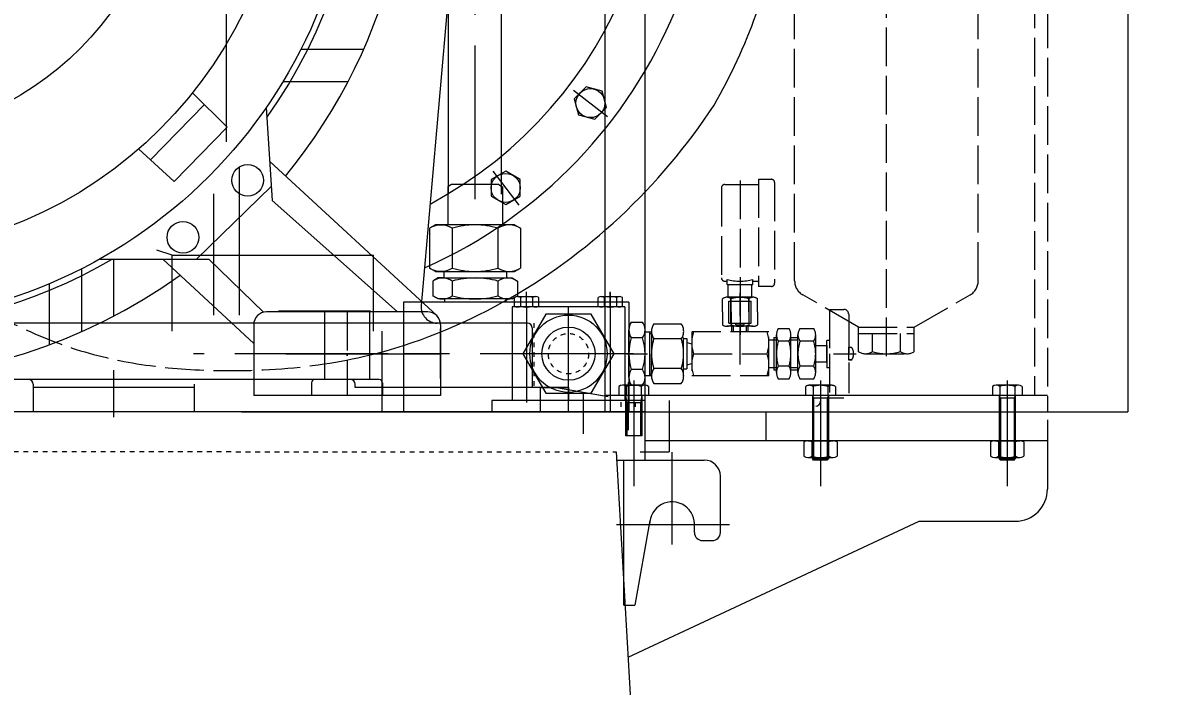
# Model space of a CAD drawing. Header units: inches. Extents: x 0 to 22015, y 0 to 16774.
# Drawn here: x 4876 to 5580, y 3757 to 4169 of the extents above; entities that cross this region are included whole.
import ezdxf

# ---------------------------------------------------------------- set-up
doc = ezdxf.new("R2010")
doc.units = ezdxf.units.IN
doc.header["$MEASUREMENT"] = 0
for name, pattern in [('ACAD_ISO02W100', [15, 12, -3]), ('ACAD_ISO04W100', [30, 24, -3, 0, -3]), ('CENTER', [50.8, 31.75, -6.35, 6.35, -6.35]), ('EB_DASH', [6, 3, -3])]:
    doc.linetypes.add(name, pattern=pattern)
doc.layers.get('Defpoints').update_dxf_attribs({"lineweight": 5})
for name, color, linetype, lineweight in [('CAXA0', 7, 'Continuous', 5), ('CAXA1', 5, 'CENTER', 5), ('CAXA2', 6, 'EB_DASH', 5), ('图层1', 1, 'ACAD_ISO04W100', 5)]:
    doc.layers.add(name, color=color, linetype=linetype, lineweight=lineweight)
doc.styles.add('Roman', font='arial.ttf')
doc.styles.get("Standard").update_dxf_attribs({"font": 'arial.ttf'})
doc.dimstyles.new('ISO-25', dxfattribs={"dimscale": 30, "dimtxt": 1.5, "dimasz": 1.5, "dimexe": 2, "dimexo": 2, "dimtad": 1, "dimtih": 1, "dimtoh": 1, "dimdec": 1, "dimlfac": 0.03937, "dimdsep": 46, "dimtxsty": 'Standard', "dimcen": 2.5, "dimclrd": 7, "dimclre": 7, "dimclrt": 7, "dimadec": 0, "dimazin": 0, "dimtfac": 1, "dimtdec": 1, "dimtmove": 0, "dimatfit": 3, "dimfxl": 1, "dimlwd": 5, "dimlwe": 5, "dimarcsym": 0})

# ---------------------------------------------------------------- blocks, each defined once
blk = doc.blocks.new('*D51')
at = {"color": 7, "linetype": 'Continuous', "lineweight": 5, "transparency": 16777216}
for p, q in [((5604.4, 6123.21), (6004.29, 6123.21)), ((5944.29, 6078.21), (5944.29, 4890.7)), ((5944.29, 3497.21), (5944.29, 4684.71)), ((5688.97, 3452.21), (6004.29, 3452.21))]:
    blk.add_line(p, q, dxfattribs=at)
at = {"color": 7, "transparency": 16777216}
for points in [[(5936.79, 6078.21), (5951.79, 6078.21), (5944.29, 6123.21)], [(5936.79, 3497.21), (5951.79, 3497.21), (5944.29, 3452.21)]]:
    blk.add_solid(points, dxfattribs=at)
at = {"layer": 'Defpoints', "color": 0, "transparency": 16777216}
for p in [(5544.4, 6123.21), (5944.29, 6123.21), (5628.97, 3452.21)]:
    blk.add_point(p, dxfattribs=at)
at = {"color": 7, "lineweight": 5, "transparency": 16777216, "insert": (5944.29, 4787.71), "char_height": 165, "attachment_point": 5, "style": 'Roman'}
blk.add_mtext('105.2', dxfattribs=at)

msp = doc.modelspace()

# ---------------------------------------------------------------- linework, layer by layer
at = {"color": 7, "linetype": 'ACAD_ISO02W100', "lineweight": 5, "ltscale": 2}
for p, q in [((5512.29, 4626.96), (5512.29, 3927.22)), ((5504.29, 4519.22), (5504.29, 3937.22)), ((5412.29, 3961.76), (5412.29, 4292.33)), ((5355.29, 4008.39), (5355.29, 4176.21)), ((5469.29, 4008.39), (5469.29, 4176.21)), ((5321.35, 4070.74), (5321.35, 3975.01)), ((5332.85, 4071.48), (5332.85, 4004.98)), ((5309.85, 4066.23), (5309.85, 4010.23)), ((5342.85, 4069.48), (5342.85, 4006.98)), ((5311.85, 4008.23), (5313.35, 4008.23)), ((5313.35, 4006.23), (5313.35, 4009.31)), ((5329.35, 4006.23), (5329.35, 4009.31)), ((5329.35, 4008.23), (5332.85, 4008.23)), ((5313.35, 4006.23), (5329.35, 4006.23)), ((5314.1, 4005.78), (5314.1, 4006.23)), ((5314.1, 3998.23), (5314.1, 4005.78)), ((5321.35, 3956.48), (5321.35, 4000.92)), ((5321.35, 3999.73), (5321.35, 3972.73)), ((5328.6, 4005.78), (5328.6, 4006.23)), ((5328.6, 3998.23), (5328.6, 4005.78)), ((5340.85, 4004.98), (5332.85, 4004.98)), ((5394.97, 3979.71), (5360.29, 3999.73)), ((5429.61, 3979.71), (5464.29, 3999.73)), ((5310.38, 3989.23), (5310.38, 3997.23)), ((5329.58, 3998.23), (5313.13, 3998.23)), ((5314.1, 3998.23), (5328.6, 3998.23)), ((5314.35, 3995.73), (5328.35, 3995.73)), ((5314.35, 3982.23), (5314.35, 3995.73)), ((5315.6, 3995.73), (5315.6, 3998.23)), ((5315.6, 3982.23), (5315.6, 3995.73)), ((5315.87, 3989.23), (5315.87, 3997.23)), ((5326.84, 3989.23), (5326.84, 3997.23)), ((5327.1, 3995.73), (5327.1, 3998.23)), ((5327.1, 3982.23), (5327.1, 3995.73)), ((5328.35, 3982.23), (5328.35, 3995.73)), ((5332.32, 3989.23), (5332.32, 3997.23)), ((5310.38, 3989.23), (5310.38, 3981.23)), ((5315.87, 3989.23), (5315.87, 3981.23)), ((5326.84, 3989.23), (5326.84, 3981.23)), ((5332.32, 3989.23), (5332.32, 3981.23)), ((5376.85, 3990.73), (5376.85, 3963.23)), ((5376.85, 3990.73), (5385.85, 3990.73)), ((5388.85, 3987.73), (5388.85, 3938.73)), ((5267.81, 3981.7), (5284.9, 3981.7)), ((5329.58, 3980.23), (5313.13, 3980.23)), ((5314.35, 3982.23), (5328.35, 3982.23)), ((5316.35, 3976.73), (5316.35, 3980.23)), ((5317.35, 3976.73), (5317.35, 3980.23)), ((5318.85, 3981.23), (5318.85, 3982.23)), ((5318.85, 3981.23), (5323.85, 3981.23)), ((5323.85, 3981.23), (5323.85, 3982.23)), ((5325.35, 3976.73), (5325.35, 3980.23)), ((5326.35, 3976.73), (5326.35, 3980.23)), ((5345.12, 3978.82), (5351.82, 3978.82)), ((5358.5, 3978.82), (5367.2, 3978.82)), ((5394.97, 3964.48), (5394.97, 3979.71)), ((5394.97, 3979.71), (5429.61, 3979.71)), ((5429.61, 3964.48), (5429.61, 3979.71)), ((5266.35, 3977.08), (5266.35, 3963.23)), ((5284.9, 3972.47), (5267.81, 3972.47)), ((5286.35, 3949.37), (5286.35, 3977.08)), ((5286.35, 3972.73), (5288.35, 3972.73)), ((5288.35, 3972.73), (5288.35, 3953.73)), ((5339.35, 3976.73), (5291.35, 3976.73)), ((5291.35, 3976.53), (5291.35, 3949.73)), ((5339.35, 3949.73), (5339.35, 3976.73)), ((5339.35, 3971.83), (5342.35, 3971.83)), ((5342.35, 3973.23), (5343.97, 3973.23)), ((5342.35, 3973.23), (5342.35, 3953.23)), ((5342.35, 3971.83), (5343.97, 3971.83)), ((5343.97, 3951.54), (5343.97, 3974.92)), ((5352.97, 3951.54), (5352.97, 3974.92)), ((5352.97, 3973.23), (5357.35, 3973.23)), ((5352.97, 3971.83), (5357.35, 3971.83)), ((5357.35, 3951.54), (5357.35, 3974.92)), ((5368.35, 3951.54), (5368.35, 3974.92)), ((5375.35, 3958.23), (5375.35, 3971.46)), ((5376.85, 3971.46), (5375.35, 3971.46)), ((5394.97, 3975.71), (5429.61, 3975.71)), ((5403.63, 3964.48), (5403.63, 3975.71)), ((5420.95, 3964.48), (5420.95, 3975.71)), ((5288.35, 3970.23), (5291.35, 3969.38)), ((5351.82, 3971.02), (5345.12, 3971.02)), ((5367.2, 3971.02), (5358.5, 3971.02)), ((5368.35, 3968.23), (5375.35, 3968.23)), ((5375.35, 3968.23), (5375.35, 3954.46)), ((5388.85, 3959.23), (5388.85, 3967.23)), ((5388.85, 3967.23), (5390.55, 3967.23)), ((5266.35, 3949.37), (5266.35, 3963.23)), ((5292.53, 3963.23), (5338.2, 3963.23)), ((5368.35, 3958.23), (5375.35, 3958.23)), ((5376.85, 3963.23), (5376.85, 3935.73)), ((5379.35, 3963.23), (5393.45, 3963.23)), ((5390.57, 3959.23), (5388.85, 3959.23)), ((5390.88, 3959.51), (5389.17, 3959.51)), ((5391.56, 3963.63), (5391.56, 3962.83)), ((5391.95, 3963.63), (5391.56, 3963.63)), ((5391.95, 3962.83), (5391.56, 3962.83)), ((5399.3, 3963.21), (5425.28, 3963.21)), ((5284.9, 3953.99), (5267.81, 3953.99)), ((5286.35, 3953.73), (5288.35, 3953.73)), ((5288.35, 3956.23), (5291.36, 3957.08)), ((5339.35, 3954.63), (5342.35, 3954.63)), ((5342.35, 3954.63), (5343.97, 3954.63)), ((5342.35, 3953.23), (5343.97, 3953.23)), ((5351.82, 3955.43), (5345.12, 3955.43)), ((5352.97, 3954.63), (5357.35, 3954.63)), ((5352.97, 3953.23), (5357.35, 3953.23)), ((5367.2, 3955.43), (5358.5, 3955.43)), ((5376.85, 3954.46), (5375.35, 3954.46)), ((5267.81, 3944.75), (5284.9, 3944.75)), ((5291.35, 3949.73), (5339.35, 3949.73)), ((5345.12, 3947.64), (5351.82, 3947.64)), ((5358.5, 3947.64), (5367.2, 3947.64)), ((5371.33, 3946.62), (5371.33, 3894.22))]:
    msp.add_line(p, q, dxfattribs=at)
at = {"color": 7, "lineweight": 5}
for p, q in [((5217.94, 4126.76), (5239.12, 4110.51)), ((5225.72, 4128.76), (5218.37, 4121.42)), ((5235.76, 4126.07), (5225.72, 4128.76)), ((5218.37, 4121.42), (5221.06, 4111.38)), ((5238.45, 4116.04), (5235.76, 4126.07)), ((5231.1, 4108.69), (5238.45, 4116.04)), ((5221.06, 4111.38), (5231.1, 4108.69)), ((5175.8, 4076.51), (5166.8, 4071.31)), ((5166.8, 4071.31), (5166.8, 4060.92)), ((5167.77, 4076.59), (5184.02, 4055.41)), ((5184.8, 4071.31), (5175.8, 4076.51)), ((5184.8, 4060.92), (5184.8, 4071.31)), ((5171.46, 4068.23), (5173.8, 4066.88)), ((5166.8, 4060.92), (5175.8, 4055.73)), ((5175.8, 4055.73), (5184.8, 4060.92))]:
    msp.add_line(p, q, dxfattribs=at)
at = {"color": 7, "linetype": 'ACAD_ISO02W100', "lineweight": 5, "ltscale": 5}
for p, q in [((5332.85, 4071.48), (5340.85, 4071.48)), ((5311.85, 4068.23), (5332.85, 4068.23)), ((5265.35, 3949.73), (5265.35, 3976.73)), ((5265.35, 3975.73), (5266.35, 3975.73)), ((5265.35, 3950.73), (5266.35, 3950.73)), ((5378.26, 3943.62), (5364.41, 3943.62)), ((5362.1, 3942.89), (5362.1, 3937.22)), ((5380.57, 3937.22), (5362.1, 3937.22)), ((5376.33, 3937.22), (5366.33, 3937.22)), ((5366.33, 3937.22), (5367.08, 3935.72)), ((5366.72, 3942.89), (5366.72, 3937.22)), ((5376.33, 3937.22), (5375.58, 3935.72)), ((5375.95, 3942.89), (5375.95, 3937.22)), ((5380.57, 3942.89), (5380.57, 3937.22)), ((5376.33, 3935.72), (5366.33, 3935.72)), ((5376.85, 3935.73), (5385.85, 3935.73))]:
    msp.add_line(p, q, dxfattribs=at)
at = {"color": 7, "lineweight": 5}
for centre in [(5228.41, 4118.73), (5175.8, 4066.12)]:
    msp.add_circle(centre, 9, dxfattribs=at)
at = {"color": 7, "linetype": 'ACAD_ISO02W100', "lineweight": 5, "ltscale": 5}
for centre, radius, start, end in [((5340.85, 4069.48), 2, 0, 90), ((5311.85, 4066.23), 2, 90, 180), ((5364.41, 3939.6), 4.02, 54.96996, 125.03004), ((5371.33, 3928.62), 15, 72.06607, 107.93393), ((5378.26, 3939.6), 4.02, 54.96996, 125.03004)]:
    msp.add_arc(centre, radius, start, end, dxfattribs=at)
at = {"color": 7, "linetype": 'ACAD_ISO02W100', "lineweight": 5, "ltscale": 2}
for centre, radius, start, end in [((5311.85, 4010.23), 2, 180, 270), ((5321.35, 4038.23), 30, 254.53399, 285.46601), ((5340.85, 4006.98), 2, 270, 0), ((5365.29, 4008.39), 10, 180, 240), ((5459.29, 4008.39), 10, 300, 360), ((5313.13, 3993.97), 4.26, 49.93201, 130.06799), ((5321.35, 3982.69), 15.54, 69.33452, 110.66548), ((5329.58, 3993.97), 4.26, 49.93201, 130.06799), ((5385.85, 3987.73), 3, 0, 90), ((5274.4, 3977.08), 8.05, 144.96996, 215.03004), ((5278.31, 3977.08), 8.05, 324.96996, 35.03004), ((5313.13, 3984.49), 4.26, 229.93201, 310.06799), ((5321.35, 3995.77), 15.54, 249.33452, 290.66548), ((5329.58, 3984.49), 4.26, 229.93201, 310.06799), ((5351.15, 3974.92), 7.18, 147.13277, 212.86723), ((5345.79, 3974.92), 7.18, 327.13277, 32.86723), ((5364.53, 3974.92), 7.18, 147.13277, 212.86723), ((5361.17, 3974.92), 7.18, 327.13277, 32.86723), ((5296.35, 3963.23), 30, 162.06607, 180), ((5256.35, 3963.23), 30, 0, 17.93393), ((5311.75, 3969.98), 20.39, 160.67144, 199.32856), ((5318.96, 3969.98), 20.39, 340.67144, 19.32856), ((5370.97, 3963.23), 27, 163.22135, 196.77865), ((5325.97, 3963.23), 27, 343.22135, 16.77865), ((5384.35, 3963.23), 27, 163.22135, 196.77865), ((5341.35, 3963.23), 27, 343.22135, 16.77865), ((5385.57, 3963.23), 6.39, 3.58332, 38.7523), ((5399.3, 3971.19), 7.98, 237.13277, 302.86723), ((5412.29, 3993.21), 30, 253.22135, 286.77865), ((5425.28, 3971.19), 7.98, 237.13277, 302.86723), ((5296.35, 3963.23), 30, 180, 197.93393), ((5256.35, 3963.23), 30, 342.06607, 0), ((5311.75, 3956.48), 20.39, 160.6457, 199.32856), ((5318.96, 3956.48), 20.39, 340.67144, 19.32856), ((5385.57, 3963.23), 6.4, 321.2477, 356.41668), ((5274.4, 3949.37), 8.05, 144.96996, 215.03004), ((5278.31, 3949.37), 8.05, 324.96996, 35.03004), ((5351.15, 3951.54), 7.18, 147.13277, 212.86723), ((5345.79, 3951.54), 7.18, 327.13277, 32.86723), ((5364.53, 3951.54), 7.18, 147.13277, 212.86723), ((5361.17, 3951.54), 7.18, 327.13277, 32.86723)]:
    msp.add_arc(centre, radius, start, end, dxfattribs=at)
msp.add_open_spline([(4696.29, 4168.67), (4701.78, 4154.34), (4720.58, 4114.03), (4763.96, 4053.82), (4833.15, 3999.29), (4913.02, 3959.05), (4993.02, 3950.78), (5043.09, 3953.83), (5063.15, 3956.86)], degree=3, knots=[922.637074, 922.637074, 922.637074, 922.637074, 968.691731, 1055.705871, 1143.309144, 1231.838631, 1320.822914, 1381.864996, 1381.864996, 1381.864996, 1381.864996], dxfattribs=at)
at = {"layer": 'CAXA0', "color": 7, "linetype": 'Continuous', "lineweight": 5}
for p, q in [((5262.29, 5103.08), (5262.29, 3927.22)), ((5562.29, 5103.08), (5562.29, 3927.22)), ((5140.3, 4062.16), (5140.3, 4663.5)), ((5173.3, 4062.16), (5173.3, 4663.5)), ((5237.29, 4317.06), (5237.29, 3934.22)), ((5146.9, 4262.66), (5123.32, 3993.09)), ((5010.3, 4079.05), (5010.3, 3987.22)), ((5142.13, 4068.23), (5139.8, 4066.88)), ((5139.8, 4066.88), (5139.8, 4043.23)), ((5171.46, 4068.23), (5142.13, 4068.23)), ((5173.8, 4066.88), (5173.8, 4043.23)), ((4994.3, 4062.44), (4994.3, 3987.22)), ((5132.29, 4043.23), (5128.5, 4041.04)), ((5181.31, 4043.23), (5132.29, 4043.23)), ((5132.29, 4043.23), (5139.8, 4043.23)), ((5181.31, 4043.23), (5185.1, 4041.04)), ((5128.5, 4041.04), (5128.5, 4016.41)), ((5142.65, 4041.04), (5142.65, 4016.41)), ((5170.96, 4041.04), (5170.96, 4016.41)), ((5185.1, 4041.04), (5185.1, 4016.41)), ((4968.68, 4024.4), (4959.08, 4027.52)), ((4968.68, 3977.21), (4968.68, 4024.4)), ((4968.68, 4024.4), (5093.68, 4024.4)), ((5093.68, 3977.21), (5093.68, 4024.4)), ((5132.29, 4014.23), (5128.5, 4016.41)), ((5132.29, 4014.23), (5181.31, 4014.23)), ((5137.3, 4014.23), (5132.29, 4014.23)), ((5137.3, 4014.23), (5137.3, 4010.23)), ((5176.3, 4014.23), (5176.3, 4010.23)), ((5181.31, 4014.23), (5185.1, 4016.41)), ((5133.8, 4010.23), (5130.5, 4008.32)), ((5130.5, 4008.32), (5130.5, 3999.13)), ((5133.8, 4010.23), (5179.8, 4010.23)), ((5137.3, 4010.23), (5133.8, 4010.23)), ((5142.65, 4008.32), (5142.65, 3999.13)), ((5170.96, 4008.32), (5170.96, 3999.13)), ((5179.8, 4010.23), (5183.1, 4008.32)), ((5183.1, 4008.32), (5183.1, 3999.13)), ((5112.3, 3995.23), (5112.3, 3927.22)), ((5252.3, 3995.23), (5112.3, 3995.23)), ((5133.8, 3997.23), (5130.5, 3999.13)), ((5179.8, 3997.23), (5133.8, 3997.23)), ((5137.8, 3997.3), (5137.8, 3995.23)), ((5175.8, 3997.3), (5175.8, 3995.23)), ((5179.8, 3997.23), (5183.1, 3999.13)), ((5181.3, 3992.82), (5181.3, 3998.02)), ((5194.43, 3998.62), (5183.17, 3998.62)), ((5185.05, 3998.02), (5185.05, 3992.82)), ((5192.56, 3998.02), (5192.56, 3992.82)), ((5196.31, 3992.82), (5196.31, 3998.02)), ((5233.3, 3992.82), (5233.3, 3998.02)), ((5246.43, 3998.62), (5235.17, 3998.62)), ((5237.05, 3998.02), (5237.05, 3992.82)), ((5244.56, 3998.02), (5244.56, 3992.82)), ((5248.31, 3992.82), (5248.31, 3998.02)), ((5252.35, 3995.23), (5252.35, 3927.22)), ((5091.93, 3989.53), (5034.65, 3989.53)), ((5179.8, 3992.22), (5179.8, 3934.22)), ((5249.8, 3992.22), (5179.8, 3992.22)), ((5194.43, 3992.22), (5183.17, 3992.22)), ((5200.65, 3987.74), (5186.5, 3963.23)), ((5228.95, 3987.74), (5200.65, 3987.74)), ((5243.1, 3963.23), (5228.95, 3987.74)), ((5246.43, 3992.22), (5235.17, 3992.22)), ((5249.8, 3992.22), (5249.8, 3934.22)), ((5189.3, 3982.22), (4447.8, 3982.22)), ((5135.3, 3947.73), (5135.3, 3978.73)), ((5192.3, 3979.22), (5192.3, 3942.22)), ((5253.85, 3982.86), (5260.86, 3982.86)), ((5098.79, 3977.21), (5098.79, 3927.22)), ((5252.35, 3948.51), (5252.35, 3977.95)), ((5260.86, 3973.04), (5253.85, 3973.04)), ((5262.35, 3948.51), (5262.35, 3977.95)), ((5262.35, 3976.73), (5266.35, 3976.73)), ((5186.5, 3963.23), (5200.65, 3938.72)), ((5228.95, 3938.72), (5243.1, 3963.23)), ((5260.86, 3953.41), (5253.85, 3953.41)), ((5079.3, 3947.22), (4547.8, 3947.22)), ((4882.29, 3944.22), (4882.29, 3942.22)), ((4882.3, 3944.22), (4882.3, 3942.22)), ((4982.3, 3944.22), (4982.3, 3927.22)), ((5082.3, 3942.22), (5082.3, 3944.22)), ((5262.26, 3943.62), (5248.41, 3943.62)), ((5253.85, 3943.6), (5260.86, 3943.6)), ((5262.35, 3949.73), (5266.35, 3949.73)), ((5494.27, 3943.62), (5480.41, 3943.62)), ((4958.79, 3942.22), (4882.29, 3942.22)), ((4882.29, 3942.22), (4882.29, 3927.22)), ((4982.29, 3942.22), (4882.29, 3942.22)), ((4982.3, 3942.22), (4882.3, 3942.22)), ((4982.3, 3942.22), (4882.3, 3942.22)), ((4903.3, 3942.22), (4886.3, 3942.22)), ((4903.3, 3942.22), (4886.3, 3942.22)), ((5192.3, 3942.22), (5082.3, 3942.22)), ((5197.3, 3942.22), (5093.79, 3942.22)), ((5192.3, 3942.22), (5102.3, 3942.22)), ((5214.8, 3942.22), (5139.79, 3942.22)), ((5197.3, 3942.22), (5197.3, 3927.22)), ((5197.79, 3942.22), (5214.8, 3942.22)), ((5200.65, 3938.72), (5228.95, 3938.72)), ((5214.8, 3942.22), (5214.8, 3934.22)), ((5237.34, 3937.22), (5237.34, 3934.22)), ((5512.34, 3937.22), (5237.34, 3937.22)), ((5246.1, 3942.89), (5246.1, 3937.22)), ((5264.57, 3937.22), (5246.1, 3937.22)), ((5260.33, 3937.22), (5250.33, 3937.22)), ((5250.33, 3937.22), (5250.33, 3912.22)), ((5250.33, 3937.22), (5251.08, 3932.72)), ((5250.72, 3942.89), (5250.72, 3937.22)), ((5260.33, 3937.22), (5259.58, 3932.72)), ((5259.95, 3942.89), (5259.95, 3937.22)), ((5260.33, 3937.22), (5260.33, 3912.22)), ((5264.57, 3942.89), (5264.57, 3937.22)), ((5366.33, 3937.22), (5366.33, 3897.97)), ((5376.33, 3937.22), (5376.33, 3897.97)), ((5478.1, 3942.89), (5478.1, 3937.22)), ((5496.57, 3937.22), (5478.1, 3937.22)), ((5492.34, 3937.22), (5482.34, 3937.22)), ((5482.34, 3937.22), (5483.09, 3935.72)), ((5482.34, 3937.22), (5482.34, 3897.97)), ((5482.72, 3942.89), (5482.72, 3937.22)), ((5492.34, 3937.22), (5491.59, 3935.72)), ((5491.96, 3942.89), (5491.96, 3937.22)), ((5492.34, 3937.22), (5492.34, 3897.97)), ((5496.57, 3942.89), (5496.57, 3937.22)), ((5167.3, 3934.22), (5167.3, 3927.22)), ((5262.3, 3934.22), (5167.3, 3934.22)), ((5237.34, 3934.22), (5237.34, 3927.22)), ((5260.33, 3932.72), (5250.33, 3932.72)), ((5251.08, 3932.72), (5251.08, 3912.22)), ((5259.58, 3932.72), (5259.58, 3912.22)), ((5277.3, 3934.22), (5277.3, 3927.22)), ((5367.08, 3935.72), (5367.08, 3897.22)), ((5375.58, 3935.72), (5375.58, 3897.22)), ((5492.34, 3935.72), (5482.34, 3935.72)), ((5483.09, 3935.72), (5483.09, 3897.22)), ((5491.59, 3935.72), (5491.59, 3897.22)), ((5262.29, 3927.22), (4372.29, 3927.22)), ((5232.29, 3927.22), (4402.29, 3927.22)), ((5011.79, 3927.22), (5562.29, 3927.22)), ((5262.29, 3927.23), (5262.29, 3902.23)), ((5262.29, 3927.22), (5262.29, 3902.22)), ((5262.34, 3922.23), (5262.34, 3897.23)), ((5262.34, 3922.22), (5262.34, 3897.22)), ((5262.34, 3922.22), (5262.34, 3897.22)), ((5277.29, 3927.22), (5277.29, 3902.22)), ((5337.33, 3927.22), (5337.33, 3909.22)), ((5512.34, 3922.22), (5512.34, 3879.23)), ((5260.33, 3912.22), (5250.33, 3912.22)), ((5512.34, 3909.22), (5262.34, 3909.22)), ((5360.94, 3908.45), (5360.94, 3899.58)), ((5363.54, 3909.22), (5379.13, 3909.22)), ((5366.14, 3899.58), (5366.14, 3908.45)), ((5376.53, 3899.58), (5376.53, 3908.45)), ((5381.73, 3908.45), (5381.73, 3899.58)), ((5476.95, 3908.43), (5476.95, 3899.56)), ((5479.54, 3909.2), (5495.13, 3909.2)), ((5482.14, 3899.56), (5482.14, 3908.43)), ((5492.53, 3899.56), (5492.53, 3908.43)), ((5497.73, 3908.43), (5497.73, 3899.56)), ((5244.36, 3902.22), (5268.08, 3497.22)), ((5259.36, 3902.23), (5277.29, 3902.23)), ((5259.36, 3902.23), (5277.29, 3902.23)), ((5259.36, 3902.22), (5277.29, 3902.22)), ((5244.41, 3897.23), (5262.33, 3897.23)), ((5244.41, 3897.23), (5262.34, 3897.23)), ((5244.41, 3897.23), (5262.34, 3897.23)), ((5244.41, 3897.22), (5262.33, 3897.22)), ((5244.41, 3897.22), (5262.34, 3897.22)), ((5249.15, 3807.22), (5249.15, 3897.22)), ((5249.15, 3897.22), (5299.15, 3897.22)), ((5363.54, 3898.82), (5379.13, 3898.82)), ((5367.08, 3897.22), (5366.33, 3897.97)), ((5376.33, 3897.97), (5366.33, 3897.97)), ((5375.58, 3897.22), (5367.08, 3897.22)), ((5375.58, 3897.22), (5376.33, 3897.97)), ((5479.54, 3898.8), (5495.13, 3898.8)), ((5483.09, 3897.22), (5482.34, 3897.97)), ((5492.34, 3897.97), (5482.34, 3897.97)), ((5491.59, 3897.22), (5483.09, 3897.22)), ((5491.59, 3897.22), (5492.34, 3897.97)), ((5309.15, 3852.22), (5309.15, 3887.22)), ((5251.82, 3774.92), (5432.61, 3859.23)), ((5265.36, 3859.65), (5256.12, 3807.22)), ((5293.07, 3852.22), (5293.07, 3858.73)), ((5432.61, 3859.23), (5492.34, 3859.23)), ((5298.07, 3847.22), (5304.15, 3847.22)), ((5249.15, 3807.22), (5256.12, 3807.22))]:
    msp.add_line(p, q, dxfattribs=at)
for radius in [24, 16.5]:
    msp.add_circle((5214.8, 3963.23), radius, dxfattribs=at)
for centre, radius, start, end in [((5002.3, 4292.22), 302, 294.04651, 107.61038), ((5002.57, 4291.94), 267.5, 298.16375, 100.45607), ((5002.29, 4292.21), 349.7, 330.02811, 350.42114), ((5135.57, 4030.7), 12.53, 55.61575, 124.38425), ((5156.8, 3996.4), 46.83, 90, 107.58795), ((5156.81, 3996.4), 46.83, 72.41205, 90), ((5178.03, 4030.7), 12.53, 55.61575, 124.38425), ((5135.57, 4026.75), 12.53, 235.61575, 304.38425), ((5156.8, 4061.05), 46.83, 252.41205, 270), ((5156.81, 4061.05), 46.83, 270, 287.58795), ((5178.03, 4026.75), 12.53, 235.61575, 304.38425), ((5136.57, 3999.59), 10.64, 55.17482, 124.82518), ((5156.8, 3956.73), 53.5, 90, 105.33717), ((5156.81, 3956.73), 53.5, 74.66283, 90), ((5177.03, 3999.59), 10.64, 55.17482, 124.82518), ((5133.28, 3992.22), 10, 175, 270), ((5136.57, 4007.87), 10.64, 235.17482, 304.82518), ((5156.8, 4050.73), 53.5, 254.66283, 270), ((5156.81, 4050.73), 53.5, 270, 285.33717), ((5177.03, 4007.87), 10.64, 235.17482, 304.82518), ((5183.17, 3995.4), 3.23, 54.42999, 125.57001), ((5183.17, 3995.45), 3.23, 234.42999, 305.57001), ((5188.8, 3986.62), 12, 71.77609, 108.22391), ((5188.8, 4004.22), 12, 251.77609, 288.22391), ((5194.43, 3995.4), 3.23, 54.42999, 125.57001), ((5194.43, 3995.45), 3.23, 234.42999, 305.57001), ((5235.17, 3995.4), 3.23, 54.42999, 125.57001), ((5235.17, 3995.45), 3.23, 234.42999, 305.57001), ((5240.8, 3986.62), 12, 71.77609, 108.22391), ((5240.8, 4004.22), 12, 251.77609, 288.22391), ((5246.43, 3995.4), 3.23, 54.42999, 125.57001), ((5246.43, 3995.45), 3.23, 234.42999, 305.57001), ((5189.3, 3979.22), 3, 0, 90), ((5261.16, 3977.95), 8.81, 146.1491, 213.8509), ((5253.54, 3977.95), 8.81, 326.1491, 33.8509), ((5253.54, 3977.95), 8.81, 326.1491, 33.8509), ((5285.35, 3963.23), 33, 162.69712, 197.30288), ((5229.35, 3963.23), 33, 342.69712, 17.30288), ((5261.16, 3948.51), 8.81, 146.1491, 213.8509), ((5253.54, 3948.51), 8.81, 326.1491, 33.8509), ((4879.29, 3944.22), 3, 0, 90), ((4879.3, 3944.22), 3, 0, 90), ((5079.3, 3944.22), 3, 0, 90), ((5248.41, 3939.6), 4.02, 54.96996, 125.03004), ((5255.33, 3928.62), 15, 72.06607, 107.93393), ((5262.26, 3939.6), 4.02, 54.96996, 125.03004), ((5480.41, 3939.6), 4.02, 54.96996, 125.03004), ((5487.34, 3928.62), 15, 72.06607, 107.93393), ((5494.27, 3939.6), 4.02, 54.96996, 125.03004), ((5368.35, 3933.73), 3, 270, 0), ((5363.54, 3904.43), 4.79, 57.13277, 122.86723), ((5371.33, 3891.22), 18, 73.22135, 106.77865), ((5379.13, 3904.43), 4.79, 57.13277, 122.86723), ((5479.54, 3904.41), 4.79, 57.13277, 122.86723), ((5487.34, 3891.2), 18, 73.22135, 106.77865), ((5495.13, 3904.41), 4.79, 57.13277, 122.86723), ((5299.15, 3887.22), 10, 0, 90), ((5363.54, 3903.61), 4.79, 237.13277, 302.86723), ((5371.33, 3916.82), 18, 253.22135, 286.77865), ((5379.13, 3903.61), 4.79, 237.13277, 302.86723), ((5479.54, 3903.58), 4.79, 237.13277, 302.86723), ((5487.34, 3916.8), 18, 253.22135, 286.77865), ((5495.13, 3903.58), 4.79, 237.13277, 302.86723), ((5492.34, 3879.23), 20, 270, 0), ((5279.15, 3857.22), 14, 353.81156, 180), ((5298.07, 3852.22), 5, 180, 270), ((5304.15, 3852.22), 5, 270, 0)]:
    msp.add_arc(centre, radius, start, end, dxfattribs=at)
msp.add_open_spline([(5063.15, 3956.86), (5072.43, 3958.26), (5110.92, 3965.72), (5175.95, 3992.02), (5249.34, 4045.56), (5288.55, 4092.23), (5305.23, 4117.51)], degree=3, knots=[1381.864996, 1381.864996, 1381.864996, 1381.864996, 1410.106699, 1499.844077, 1590.091192, 1681.264311, 1681.264311, 1681.264311, 1681.264311], dxfattribs=at)
at = {"layer": 'CAXA1', "linetype": 'CENTER', "lineweight": 5, "ltscale": 3}
for p, q in [((5156.8, 4059.16), (5156.8, 4663.5)), ((5002.29, 4486.34), (5002.29, 4094.78)), ((5188.8, 3991.62), (5188.8, 4001.62)), ((5240.8, 3991.62), (5240.8, 4001.62)), ((5240.8, 4001.2), (5240.8, 3927.22)), ((5188.8, 3992.5), (5188.8, 3932.84)), ((5214.8, 3927.22), (5214.8, 3992.5)), ((5255.24, 3963.23), (4981.81, 3963.23)), ((5039.32, 3963.22), (5131.68, 3963.22)), ((5042.82, 3963.22), (5135.19, 3963.22)), ((5138.3, 3963.23), (5112.61, 3963.23)), ((5250.85, 3963.23), (5263.86, 3963.23)), ((4932.29, 3953.04), (4932.29, 3923.86)), ((5251.8, 3945.36), (5251.8, 3915.66)), ((5255.33, 3946.62), (5255.33, 3909.22)), ((5255.33, 3946.37), (5255.33, 3881.02)), ((5371.33, 3946.37), (5371.33, 3881.02)), ((5487.33, 3946.37), (5487.33, 3881.02)), ((5487.34, 3946.62), (5487.34, 3894.22)), ((5487.34, 3946.37), (5487.34, 3881.02)), ((5208.52, 3942.13), (5239.44, 3936.67)), ((5223.98, 3939.4), (5223.98, 3913.45)), ((5251.79, 3935.69), (5251.79, 3925.41)), ((5371.33, 3909.98), (5371.33, 3895.82)), ((5487.34, 3909.96), (5487.34, 3895.8)), ((5279.15, 3844.71), (5279.15, 3902.19)), ((5244.65, 3857.22), (5314.9, 3857.22))]:
    msp.add_line(p, q, dxfattribs=at)
at = {"layer": 'CAXA2', "color": 7, "linetype": 'EB_DASH', "lineweight": 5}
for p, q in [((5193.3, 3982.22), (5193.3, 3942.22)), ((5247.29, 3933.22), (5247.29, 3927.22)), ((5256.29, 3933.22), (5256.29, 3927.22)), ((4390.26, 3902.92), (5244.36, 3902.22))]:
    msp.add_line(p, q, dxfattribs=at)
msp.add_circle((5214.8, 3963.23), 12.5, dxfattribs=at)
at = {"layer": '图层1', "color": 7, "linetype": 'ByBlock', "lineweight": 5}
for p, q in [((5048.61, 4152.21), (5087.61, 4152.21)), ((5037.53, 4132.21), (5077.95, 4132.21)), ((4981.26, 4125.08), (5002.87, 4103.75)), ((4988.64, 4117.8), (4955.24, 4083.54)), ((5027, 4115.93), (5030.84, 4058.38)), ((5002.87, 4103.75), (4969.99, 4070.02)), ((4948.03, 4090.16), (4969.99, 4070.02)), ((5132.95, 3986.87), (5029.24, 4082.46)), ((4983.79, 4021.98), (5030.26, 4067.13)), ((5108.54, 3989.21), (5030.84, 4058.38)), ((4923.7, 4021.98), (4991.44, 4021.98)), ((4932.29, 4021.98), (4932.29, 3986.56)), ((5019.29, 3969.49), (4962.93, 4021.98)), ((5025.47, 3989), (4991.44, 4021.98)), ((4912.29, 4015.9), (4912.29, 3976.89)), ((4892.29, 4006.64), (4892.29, 3968.75)), ((5127.29, 3989.21), (5027.29, 3989.21)), ((5063.29, 3989.21), (5063.29, 3947.21)), ((5091.29, 3989.21), (5091.29, 3947.21)), ((5019.29, 3981.21), (5019.29, 3937.21)), ((5135.29, 3981.21), (5135.29, 3937.21)), ((5055.29, 3945.21), (5055.29, 3937.21)), ((5097.29, 3947.21), (5057.29, 3947.21)), ((5099.29, 3945.21), (5099.29, 3937.21)), ((5135.29, 3937.21), (5019.29, 3937.21))]:
    msp.add_line(p, q, dxfattribs=at)
at = {"layer": '图层1', "color": 7, "lineweight": 5}
msp.add_line((5077.29, 3989.21), (5077.29, 3937.21), dxfattribs=at)
at = {"layer": '图层1', "color": 7, "linetype": 'ByBlock', "lineweight": 5}
for centre, radius in [((4772.29, 4292.21), 309.76), ((4772.29, 4292.21), 267.58), ((4772.29, 4292.21), 197.1), ((5015.57, 4070.82), 9.85), ((4975.3, 4035.43), 9.85)]:
    msp.add_circle(centre, radius, dxfattribs=at)
for centre, radius, start, end in [((4772.29, 4292.21), 345, 320.64076, 65.56767), ((4772.29, 4292.21), 313.57, 324.4459, 35.09895), ((4772.29, 4292.21), 313.57, 239.51931, 300.48069), ((4772.29, 4292.21), 345, 234.30232, 305.69768), ((5027.29, 3981.21), 8, 90, 180), ((5127.29, 3981.21), 8, 0, 90), ((5057.29, 3945.21), 2, 90, 180), ((5097.29, 3945.21), 2, 0, 90)]:
    msp.add_arc(centre, radius, start, end, dxfattribs=at)

# ---------------------------------------------------------------- dimensions: what is measured, and where the dimension line sits
at = {"color": 7, "lineweight": 5}
dim = msp.add_linear_dim(base=(5944.29, 6123.21), p1=(5628.97, 3452.21), p2=(5544.4, 6123.21), angle=90, dimstyle='ISO-25', override={"dimtxt": 5.5, "dimpost": '\\X', "dimtxsty": 'Roman', "dimtmove": 1}, dxfattribs=at)
dim.commit()
dim.dimension.update_dxf_attribs({"geometry": '*D51', "text_midpoint": (5944.29, 4787.71), "dimtype": 160})

doc.saveas('drawing.dxf')
